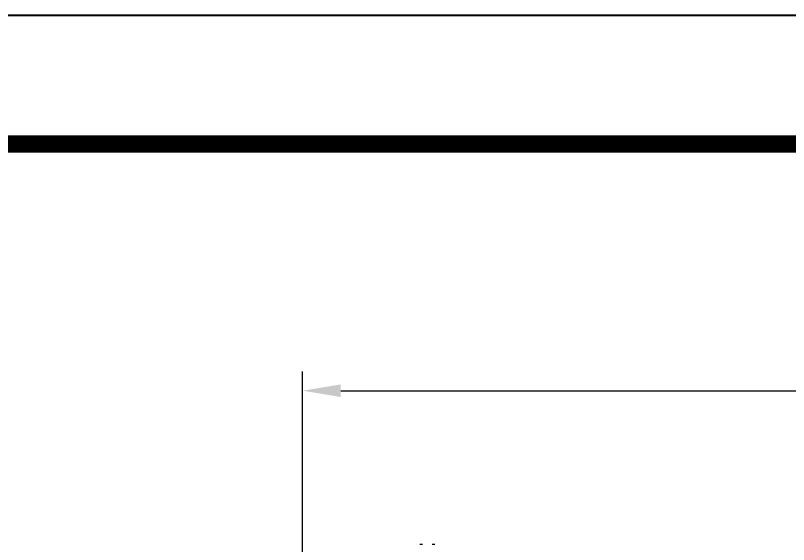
# Model space of a CAD drawing. Extents: x 4138 to 4928, y 0 to 579.
# Drawn here: x 4218.7 to 4299.6, y 523.4 to 578.8 of the extents above; entities that cross this region are included whole.
import ezdxf

# ---------------------------------------------------------------- set-up
doc = ezdxf.new("R2010")
doc.units = 0
doc.header["$LTSCALE"] = 10
doc.header["$MEASUREMENT"] = 0
doc.header["$PDMODE"] = 3
doc.header["$PDSIZE"] = -10
doc.layers.get('0').update_dxf_attribs({"linetype": 'CONTINUOUS'})
doc.layers.get('DEFPOINTS').update_dxf_attribs({"linetype": 'CONTINUOUS'})
doc.layers.add('1', color=7, linetype='CONTINUOUS')
doc.styles.add('Daelim Dimension', font='NanumGothic.ttf')
doc.dimstyles.new('DEFAULT', dxfattribs={"dimscale": 2, "dimtxt": 2, "dimasz": 2, "dimexe": 0, "dimexo": 2, "dimgap": 1, "dimtad": 1, "dimdec": 0, "dimzin": 9, "dimdsep": 46, "dimtxsty": 'Daelim Dimension', "dimcen": 0.5, "dimclrd": 5, "dimclre": 5, "dimclrt": 256, "dimadec": 1, "dimazin": 0, "dimtfac": 1, "dimtdec": 0, "dimtix": 1, "dimtmove": 0, "dimatfit": 3, "dimfxl": 1, "dimtolj": 1, "dimtzin": 1, "dimlwd": 9, "dimlwe": 9, "dimarcsym": 0})

# ---------------------------------------------------------------- blocks, each defined once
blk = doc.blocks.new('*D0')
at = {"color": 5, "lineweight": 9, "ltscale": 0.5, "transparency": 16777216}
for p, q in [((4248.734, 519.336), (4248.734, 541.51)), ((4418.784, 522.086), (4418.784, 541.51)), ((4252.734, 539.51), (4414.784, 539.51))]:
    blk.add_line(p, q, dxfattribs=at)
at = {"color": 5, "ltscale": 0.5, "transparency": 16777216}
for points in [[(4252.734, 540.177), (4252.734, 538.843), (4248.734, 539.51)], [(4414.784, 540.177), (4414.784, 538.843), (4418.784, 539.51)]]:
    blk.add_solid(points, dxfattribs=at)
at = {"layer": 'DEFPOINTS', "color": 0, "ltscale": 0.5, "transparency": 16777216}
for p in [(4418.784, 539.51), (4418.784, 518.086), (4248.734, 515.336)]:
    blk.add_point(p, dxfattribs=at)
at = {"color": 7, "ltscale": 0.5, "transparency": 16777216, "insert": (4333.759, 546.918), "char_height": 10, "attachment_point": 5, "style": 'Daelim Dimension'}
blk.add_mtext('\\A1;170', dxfattribs=at)

msp = doc.modelspace()

# ---------------------------------------------------------------- linework, layer by layer
at = {"ltscale": 0.5}
msp.add_lwpolyline([(4137.8, 0), (4927.68, 0), (4927.68, 578.76), (4137.8, 578.76)], close=True, dxfattribs=at)
at = {"color": 5, "linetype": 'ByBlock', "lineweight": 200, "const_width": 1.82}
msp.add_lwpolyline([(4150.501, 24.782), (4914.901, 24.782), (4914.901, 565.322), (4150.501, 565.322)], close=True, dxfattribs=at)
at = {"layer": '1', "color": 7, "linetype": 'Continuous', "lineweight": 18}
for points in [[(4261.284, 523.423), (4261.284, 523.423), (4261.282, 523.424), (4261.276, 523.425), (4261.274, 523.425), (4261.268, 523.425), (4261.265, 523.425), (4261.254, 523.426), (4261.244, 523.426), (4261.228, 523.426), (4261.222, 523.427), (4261.21, 523.427), (4261.203, 523.427), (4261.182, 523.427), (4261.167, 523.427), (4261.143, 523.426), (4261.134, 523.426), (4261.117, 523.426), (4261.099, 523.426), (4261.081, 523.425), (4261.062, 523.425), (4261.052, 523.425), (4261.023, 523.424), (4261.004, 523.423), (4260.984, 523.423)], [(4262.584, 523.423), (4262.564, 523.423), (4262.545, 523.424), (4262.516, 523.425), (4262.506, 523.425), (4262.488, 523.425), (4262.478, 523.425), (4262.451, 523.426), (4262.434, 523.426), (4262.409, 523.426), (4262.401, 523.427), (4262.386, 523.427), (4262.379, 523.427), (4262.358, 523.427), (4262.346, 523.427), (4262.329, 523.426), (4262.324, 523.426), (4262.315, 523.426), (4262.306, 523.426), (4262.3, 523.425), (4262.294, 523.425), (4262.292, 523.425), (4262.286, 523.424), (4262.284, 523.423), (4262.284, 523.423)]]:
    msp.add_open_spline(points, degree=3, knots=[0, 0, 0, 0, 0.125, 0.125, 0.1875, 0.1875, 0.25, 0.25, 0.375, 0.375, 0.4375, 0.4375, 0.5, 0.5, 0.625, 0.625, 0.6875, 0.6875, 0.75, 0.8125, 0.8125, 0.875, 0.875, 1, 1, 1, 1], dxfattribs=at)

# ---------------------------------------------------------------- dimensions: what is measured, and where the dimension line sits
at = {"color": 5, "ltscale": 0.5}
dim = msp.add_linear_dim(base=(4418.784, 539.51), p1=(4248.734, 515.336), p2=(4418.784, 518.086), dimstyle='DEFAULT', override={"dimtxt": 5, "dimexe": 1, "dimclrt": 7}, dxfattribs=at)
dim.commit()
dim.dimension.update_dxf_attribs({"geometry": '*D0', "text_midpoint": (4333.759, 546.918)})

doc.saveas('drawing.dxf')
